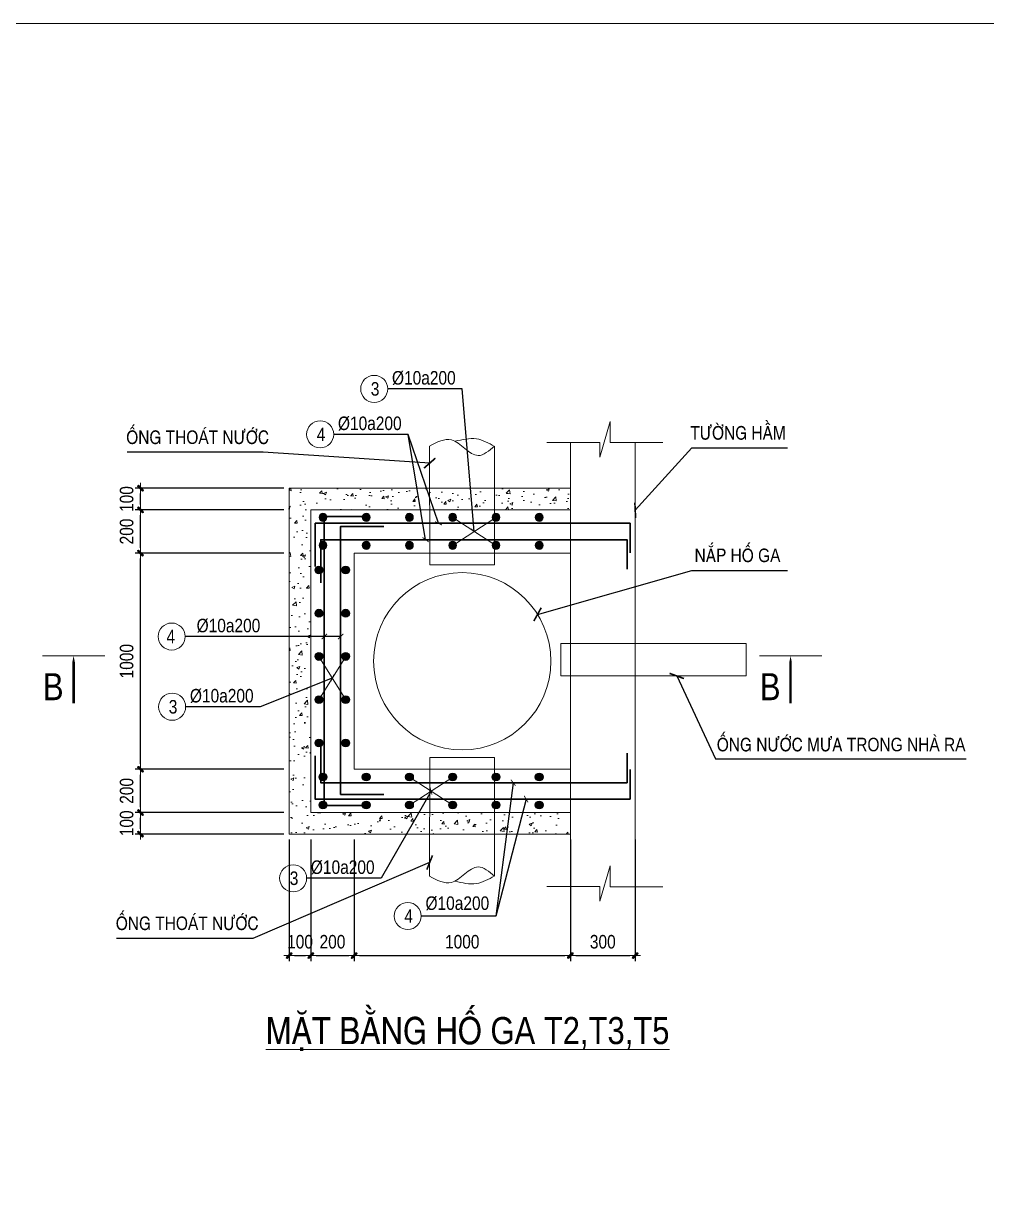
# Model space of a CAD drawing. Header units: millimetres. Extents: x -3568569 to -3536212, y 773195 to 801582.
# Drawn here: x -3564296 to -3559844, y 796125 to 801582 of the extents above; entities that cross this region are included whole.
import ezdxf
from ezdxf.enums import TextEntityAlignment as Align

# ---------------------------------------------------------------- set-up
doc = ezdxf.new("R2010")
doc.units = ezdxf.units.MM
doc.header["$MEASUREMENT"] = 0
doc.layers.get('0').update_dxf_attribs({"lineweight": 9})
doc.layers.get('Defpoints').update_dxf_attribs({"color": 10, "lineweight": 0})
for name, color, linetype, lineweight in [("'S_Concrete_Hatch_252", 252, 'Continuous', 9), ('chunho.q', 1, 'Continuous', 13), ('CTHEP', 4, 'Continuous', 30), ('DBAO', 2, 'Continuous', 13), ('KTH', 154, 'Continuous', 15), ('Net cat Betong', 6, 'Continuous', 40), ('STICK', 1, 'Continuous', 9), ('TEXT', 7, 'Continuous', 15)]:
    doc.layers.add(name, color=color, linetype=linetype, lineweight=lineweight)
for name, color, linetype in [('D-TEXT', 1, 'Continuous'), ('MEP-H-TXT25', 7, 'Continuous'), ('Wall Hatch', 134, 'Continuous')]:
    doc.layers.add(name, color=color, linetype=linetype)
doc.styles.add('Star-HelCon', font='VHELVCN_0.TTF')
doc.styles.add('TTP-HelCon', font='VHELVCN_0.TTF')
doc.dimstyles.new('TTP-25', dxfattribs={"dimscale": 25, "dimtxt": 2.5, "dimasz": 1, "dimexe": 1, "dimexo": 1, "dimgap": 0.09, "dimtad": 0, "dimdec": 4, "dimrnd": 5, "dimzin": 9, "dimdsep": 46, "dimtxsty": 'TTP-HelCon', "dimblk": 'Stick', "dimcen": 0.09, "dimdle": 1.5, "dimclrd": 256, "dimclre": 256, "dimclrt": 1, "dimadec": 0, "dimazin": 0, "dimtfac": 1, "dimtdec": 4, "dimtmove": 0, "dimatfit": 3, "dimldrblk": 'ARCHTICK', "dimfxl": 1, "dimtvp": 1, "dimtolj": 1, "dimtzin": 0, "dimarcsym": 0})

# ---------------------------------------------------------------- blocks, each defined once
blk = doc.blocks.new('Stick')
at = {"layer": 'STICK'}
h = blk.add_hatch(color=256, dxfattribs=at)
edge = h.paths.add_edge_path()
edge.add_line((0.3, 0.5), (-0.5, -0.3))
edge.add_arc((-0.4, -0.4), 0.141, 135, 315)
edge.add_line((-0.3, -0.5), (0.5, 0.3))
edge.add_arc((0.4, 0.4), 0.141, 315, 495)
blk.add_line((1, 0), (-1, 0), dxfattribs=at)
blk.add_lwpolyline([(0.3, 0.5), (-0.5, -0.3, 1), (-0.3, -0.5), (0.5, 0.3, 1), (0.3, 0.5, 1)], format="xyb", dxfattribs=at)
blk = doc.blocks.new('*U63')
at = {"layer": 'Wall Hatch'}
h = blk.add_hatch(color=2, dxfattribs=at)
h.dxf.hatch_style = 1
h.paths.add_polyline_path([(-18, 0, 1), (18, 0, 1)])
at = {"layer": 'D-TEXT'}
blk.add_circle((0, 0), 18, dxfattribs=at)
blk = doc.blocks.new('*U64')
at = {"layer": 'Net cat Betong', "color": 0, "linetype": 'ByBlock', "lineweight": -2, "transparency": 16777216}
for p in [(0, 1000), (0, 800), (0, 600), (0, 400), (0, 200), (0, 0)]:
    blk.add_blockref('*U63', p, dxfattribs=at)
blk = doc.blocks.new('*U62')
at = {"layer": 'Wall Hatch'}
h = blk.add_hatch(color=2, dxfattribs=at)
h.dxf.hatch_style = 1
h.paths.add_polyline_path([(-18, 0, 1), (18, 0, 1)])
at = {"layer": 'D-TEXT'}
blk.add_circle((0, 0), 18, dxfattribs=at)
blk = doc.blocks.new('*U61')
at = {"layer": 'Net cat Betong', "color": 0, "linetype": 'ByBlock', "lineweight": -2, "transparency": 16777216}
for p in [(0, 1000), (0, 800), (0, 600), (0, 400), (0, 200), (0, 0)]:
    blk.add_blockref('*U62', p, dxfattribs=at)
blk = doc.blocks.new('*U67')
at = {"layer": 'Wall Hatch'}
h = blk.add_hatch(color=2, dxfattribs=at)
h.dxf.hatch_style = 1
h.paths.add_polyline_path([(-18, 0, 1), (18, 0, 1)])
at = {"layer": 'D-TEXT'}
blk.add_circle((0, 0), 18, dxfattribs=at)
blk = doc.blocks.new('*U68')
at = {"layer": 'Net cat Betong', "color": 0, "linetype": 'ByBlock', "lineweight": -2, "transparency": 16777216}
for p in [(0, 1000), (0, 800), (0, 600), (0, 400), (0, 200), (0, 0)]:
    blk.add_blockref('*U67', p, dxfattribs=at)
blk = doc.blocks.new('*U66')
at = {"layer": 'Wall Hatch'}
h = blk.add_hatch(color=2, dxfattribs=at)
h.dxf.hatch_style = 1
h.paths.add_polyline_path([(-18, 0, 1), (18, 0, 1)])
at = {"layer": 'D-TEXT'}
blk.add_circle((0, 0), 18, dxfattribs=at)
blk = doc.blocks.new('*U65')
at = {"layer": 'Net cat Betong', "color": 0, "linetype": 'ByBlock', "lineweight": -2, "transparency": 16777216}
for p in [(0, 1000), (0, 800), (0, 600), (0, 400), (0, 200), (0, 0)]:
    blk.add_blockref('*U66', p, dxfattribs=at)
blk = doc.blocks.new('*U69')
at = {"layer": 'Wall Hatch'}
h = blk.add_hatch(color=2, dxfattribs=at)
h.dxf.hatch_style = 1
h.paths.add_polyline_path([(18, 0, 1), (-18, 0, 1)])
at = {"layer": 'D-TEXT'}
blk.add_circle((0, 0), 18, dxfattribs=at)
blk = doc.blocks.new('*U70')
at = {"layer": 'Net cat Betong', "color": 0, "linetype": 'ByBlock', "lineweight": -2, "transparency": 16777216}
for p in [(0, 800), (0, 600), (0, 400), (0, 200), (0, 0)]:
    blk.add_blockref('*U69', p, dxfattribs=at)
blk = doc.blocks.new('*U71')
at = {"layer": 'Wall Hatch'}
h = blk.add_hatch(color=2, dxfattribs=at)
h.dxf.hatch_style = 1
h.paths.add_polyline_path([(18, 0, 1), (-18, 0, 1)])
at = {"layer": 'D-TEXT'}
blk.add_circle((0, 0), 18, dxfattribs=at)
blk = doc.blocks.new('*U72')
at = {"layer": 'Net cat Betong', "color": 0, "linetype": 'ByBlock', "lineweight": -2, "transparency": 16777216}
for p in [(0, 800), (0, 600), (0, 400), (0, 200), (0, 0)]:
    blk.add_blockref('*U71', p, dxfattribs=at)
blk = doc.blocks.new('*D102')
at = {"layer": 'Defpoints', "color": 0, "ltscale": 0.8, "transparency": 16777216}
for p in [(-3563067.5, 797832.8), (-3562967.5, 797832.8), (-3562967.5, 797270.8)]:
    blk.add_point(p, dxfattribs=at)
at = {"layer": 'KTH', "lineweight": -2, "ltscale": 0.8, "transparency": 16777216}
for p, q in [((-3563067.5, 797807.8), (-3563067.5, 797245.8)), ((-3562967.5, 797807.8), (-3562967.5, 797245.8)), ((-3563042.5, 797270.8), (-3562992.5, 797270.8))]:
    blk.add_line(p, q, dxfattribs=at)
at = {"layer": 'KTH', "lineweight": -2, "ltscale": 0.8, "transparency": 16777216, "xscale": 25, "yscale": 25, "zscale": 25, "rotation": 180}
blk.add_blockref('Stick', (-3563067.5, 797270.8), dxfattribs=at)
at = {"layer": 'KTH', "lineweight": -2, "ltscale": 0.8, "transparency": 16777216, "xscale": 25, "yscale": 25, "zscale": 25}
blk.add_blockref('Stick', (-3562967.5, 797270.8), dxfattribs=at)
at = {"layer": 'KTH', "color": 1, "ltscale": 0.8, "transparency": 16777216, "insert": (-3563017.5, 797334.6), "char_height": 62.5, "attachment_point": 5, "style": 'TTP-HelCon'}
blk.add_mtext('\\A1;100', dxfattribs=at)
blk = doc.blocks.new('_ArchTick')
at = {"color": 0, "linetype": 'ByBlock', "const_width": 0.15}
blk.add_lwpolyline([(-0.5, -0.5), (0.5, 0.5)], dxfattribs=at)
blk = doc.blocks.new('*D103')
at = {"layer": 'Defpoints', "color": 0, "ltscale": 0.8, "transparency": 16777216}
for p in [(-3562967.5, 797832.8), (-3562767.5, 797832.8), (-3562767.5, 797270.8)]:
    blk.add_point(p, dxfattribs=at)
at = {"layer": 'KTH', "lineweight": -2, "ltscale": 0.8, "transparency": 16777216}
for p, q in [((-3562967.5, 797807.8), (-3562967.5, 797245.8)), ((-3562767.5, 797807.8), (-3562767.5, 797245.8)), ((-3562942.5, 797270.8), (-3562792.5, 797270.8))]:
    blk.add_line(p, q, dxfattribs=at)
at = {"layer": 'KTH', "lineweight": -2, "ltscale": 0.8, "transparency": 16777216, "xscale": 25, "yscale": 25, "zscale": 25, "rotation": 180}
blk.add_blockref('Stick', (-3562967.5, 797270.8), dxfattribs=at)
at = {"layer": 'KTH', "lineweight": -2, "ltscale": 0.8, "transparency": 16777216, "xscale": 25, "yscale": 25, "zscale": 25}
blk.add_blockref('Stick', (-3562767.5, 797270.8), dxfattribs=at)
at = {"layer": 'KTH', "color": 1, "ltscale": 0.8, "transparency": 16777216, "insert": (-3562867.5, 797334.6), "char_height": 62.5, "attachment_point": 5, "style": 'TTP-HelCon'}
blk.add_mtext('\\A1;200', dxfattribs=at)
blk = doc.blocks.new('*D104')
at = {"layer": 'Defpoints', "color": 0, "ltscale": 0.8, "transparency": 16777216}
for p in [(-3562767.5, 797832.8), (-3561767.5, 797832.8), (-3561767.5, 797270.8)]:
    blk.add_point(p, dxfattribs=at)
at = {"layer": 'KTH', "lineweight": -2, "ltscale": 0.8, "transparency": 16777216}
for p, q in [((-3562767.5, 797807.8), (-3562767.5, 797245.8)), ((-3561767.5, 797807.8), (-3561767.5, 797245.8)), ((-3562742.5, 797270.8), (-3561792.5, 797270.8))]:
    blk.add_line(p, q, dxfattribs=at)
at = {"layer": 'KTH', "lineweight": -2, "ltscale": 0.8, "transparency": 16777216, "xscale": 25, "yscale": 25, "zscale": 25, "rotation": 180}
blk.add_blockref('Stick', (-3562767.5, 797270.8), dxfattribs=at)
at = {"layer": 'KTH', "lineweight": -2, "ltscale": 0.8, "transparency": 16777216, "xscale": 25, "yscale": 25, "zscale": 25}
blk.add_blockref('Stick', (-3561767.5, 797270.8), dxfattribs=at)
at = {"layer": 'KTH', "color": 1, "ltscale": 0.8, "transparency": 16777216, "insert": (-3562267.5, 797334.6), "char_height": 62.5, "attachment_point": 5, "style": 'TTP-HelCon'}
blk.add_mtext('\\A1;1000', dxfattribs=at)
blk = doc.blocks.new('*D105')
at = {"layer": 'Defpoints', "color": 0, "ltscale": 0.8, "transparency": 16777216}
for p in [(-3561767.5, 797832.8), (-3561467.5, 797832.8), (-3561467.5, 797270.8)]:
    blk.add_point(p, dxfattribs=at)
at = {"layer": 'KTH', "lineweight": -2, "ltscale": 0.8, "transparency": 16777216}
for p, q in [((-3561767.5, 797807.8), (-3561767.5, 797245.8)), ((-3561467.5, 797807.8), (-3561467.5, 797245.8)), ((-3561742.5, 797270.8), (-3561492.5, 797270.8))]:
    blk.add_line(p, q, dxfattribs=at)
at = {"layer": 'KTH', "lineweight": -2, "ltscale": 0.8, "transparency": 16777216, "xscale": 25, "yscale": 25, "zscale": 25, "rotation": 180}
blk.add_blockref('Stick', (-3561767.5, 797270.8), dxfattribs=at)
at = {"layer": 'KTH', "lineweight": -2, "ltscale": 0.8, "transparency": 16777216, "xscale": 25, "yscale": 25, "zscale": 25}
blk.add_blockref('Stick', (-3561467.5, 797270.8), dxfattribs=at)
at = {"layer": 'KTH', "color": 1, "ltscale": 0.8, "transparency": 16777216, "insert": (-3561617.5, 797334.6), "char_height": 62.5, "attachment_point": 5, "style": 'TTP-HelCon'}
blk.add_mtext('\\A1;300', dxfattribs=at)
blk = doc.blocks.new('*D106')
at = {"layer": 'Defpoints', "color": 0, "ltscale": 0.8, "transparency": 16777216}
for p in [(-3563755.2, 797932.8), (-3563067.5, 797932.8), (-3563067.5, 797832.8)]:
    blk.add_point(p, dxfattribs=at)
at = {"layer": 'KTH', "lineweight": -2, "ltscale": 0.8, "transparency": 16777216}
for p, q in [((-3563092.5, 797932.8), (-3563780.2, 797932.8)), ((-3563755.2, 797857.8), (-3563755.2, 797907.8)), ((-3563092.5, 797832.8), (-3563780.2, 797832.8))]:
    blk.add_line(p, q, dxfattribs=at)
at = {"layer": 'KTH', "lineweight": -2, "ltscale": 0.8, "transparency": 16777216, "xscale": 25, "yscale": 25, "zscale": 25}
for p, rotation in [((-3563755.2, 797932.8), 90), ((-3563755.2, 797832.8), 270)]:
    blk.add_blockref('Stick', p, dxfattribs=dict(at, rotation=rotation))
at = {"layer": 'KTH', "color": 1, "ltscale": 0.8, "transparency": 16777216, "insert": (-3563819.1, 797882.8), "char_height": 62.5, "attachment_point": 5, "rotation": 90, "style": 'TTP-HelCon'}
blk.add_mtext('\\A1;100', dxfattribs=at)
blk = doc.blocks.new('*D107')
at = {"layer": 'Defpoints', "color": 0, "ltscale": 0.8, "transparency": 16777216}
for p in [(-3563755.2, 798132.8), (-3563067.5, 798132.8), (-3563067.5, 797932.8)]:
    blk.add_point(p, dxfattribs=at)
at = {"layer": 'KTH', "lineweight": -2, "ltscale": 0.8, "transparency": 16777216}
for p, q in [((-3563092.5, 798132.8), (-3563780.2, 798132.8)), ((-3563755.2, 797957.8), (-3563755.2, 798107.8)), ((-3563092.5, 797932.8), (-3563780.2, 797932.8))]:
    blk.add_line(p, q, dxfattribs=at)
at = {"layer": 'KTH', "lineweight": -2, "ltscale": 0.8, "transparency": 16777216, "xscale": 25, "yscale": 25, "zscale": 25}
for p, rotation in [((-3563755.2, 798132.8), 90), ((-3563755.2, 797932.8), 270)]:
    blk.add_blockref('Stick', p, dxfattribs=dict(at, rotation=rotation))
at = {"layer": 'KTH', "color": 1, "ltscale": 0.8, "transparency": 16777216, "insert": (-3563819.1, 798032.8), "char_height": 62.5, "attachment_point": 5, "rotation": 90, "style": 'TTP-HelCon'}
blk.add_mtext('\\A1;200', dxfattribs=at)
blk = doc.blocks.new('*D108')
at = {"layer": 'Defpoints', "color": 0, "ltscale": 0.8, "transparency": 16777216}
for p in [(-3563755.2, 799132.8), (-3563067.5, 799132.8), (-3563067.5, 798132.8)]:
    blk.add_point(p, dxfattribs=at)
at = {"layer": 'KTH', "lineweight": -2, "ltscale": 0.8, "transparency": 16777216}
for p, q in [((-3563092.5, 799132.8), (-3563780.2, 799132.8)), ((-3563755.2, 798157.8), (-3563755.2, 799107.8)), ((-3563092.5, 798132.8), (-3563780.2, 798132.8))]:
    blk.add_line(p, q, dxfattribs=at)
at = {"layer": 'KTH', "lineweight": -2, "ltscale": 0.8, "transparency": 16777216, "xscale": 25, "yscale": 25, "zscale": 25}
for p, rotation in [((-3563755.2, 799132.8), 90), ((-3563755.2, 798132.8), 270)]:
    blk.add_blockref('Stick', p, dxfattribs=dict(at, rotation=rotation))
at = {"layer": 'KTH', "color": 1, "ltscale": 0.8, "transparency": 16777216, "insert": (-3563819.1, 798632.8), "char_height": 62.5, "attachment_point": 5, "rotation": 90, "style": 'TTP-HelCon'}
blk.add_mtext('\\A1;1000', dxfattribs=at)
blk = doc.blocks.new('*D109')
at = {"layer": 'Defpoints', "color": 0, "ltscale": 0.8, "transparency": 16777216}
for p in [(-3563755.2, 799332.8), (-3563067.5, 799332.8), (-3563067.5, 799132.8)]:
    blk.add_point(p, dxfattribs=at)
at = {"layer": 'KTH', "lineweight": -2, "ltscale": 0.8, "transparency": 16777216}
for p, q in [((-3563092.5, 799332.8), (-3563780.2, 799332.8)), ((-3563755.2, 799157.8), (-3563755.2, 799307.8)), ((-3563092.5, 799132.8), (-3563780.2, 799132.8))]:
    blk.add_line(p, q, dxfattribs=at)
at = {"layer": 'KTH', "lineweight": -2, "ltscale": 0.8, "transparency": 16777216, "xscale": 25, "yscale": 25, "zscale": 25}
for p, rotation in [((-3563755.2, 799332.8), 90), ((-3563755.2, 799132.8), 270)]:
    blk.add_blockref('Stick', p, dxfattribs=dict(at, rotation=rotation))
at = {"layer": 'KTH', "color": 1, "ltscale": 0.8, "transparency": 16777216, "insert": (-3563819.1, 799232.8), "char_height": 62.5, "attachment_point": 5, "rotation": 90, "style": 'TTP-HelCon'}
blk.add_mtext('\\A1;200', dxfattribs=at)
blk = doc.blocks.new('*D110')
at = {"layer": 'Defpoints', "color": 0, "ltscale": 0.8, "transparency": 16777216}
for p in [(-3563755.2, 799432.8), (-3563067.5, 799432.8), (-3563067.5, 799332.8)]:
    blk.add_point(p, dxfattribs=at)
at = {"layer": 'KTH', "lineweight": -2, "ltscale": 0.8, "transparency": 16777216}
for p, q in [((-3563092.5, 799432.8), (-3563780.2, 799432.8)), ((-3563755.2, 799357.8), (-3563755.2, 799407.8)), ((-3563092.5, 799332.8), (-3563780.2, 799332.8))]:
    blk.add_line(p, q, dxfattribs=at)
at = {"layer": 'KTH', "lineweight": -2, "ltscale": 0.8, "transparency": 16777216, "xscale": 25, "yscale": 25, "zscale": 25}
for p, rotation in [((-3563755.2, 799432.8), 90), ((-3563755.2, 799332.8), 270)]:
    blk.add_blockref('Stick', p, dxfattribs=dict(at, rotation=rotation))
at = {"layer": 'KTH', "color": 1, "ltscale": 0.8, "transparency": 16777216, "insert": (-3563819.1, 799382.8), "char_height": 62.5, "attachment_point": 5, "rotation": 90, "style": 'TTP-HelCon'}
blk.add_mtext('\\A1;100', dxfattribs=at)

msp = doc.modelspace()

# ---------------------------------------------------------------- hatches: boundary and pattern name
at = {"layer": "'S_Concrete_Hatch_252"}
h = msp.add_hatch(dxfattribs=at)
h.set_pattern_fill('AR-CONC', color=256, scale=20)
h.set_pattern_definition([(50, (-3572053.7, 786147.28), (143.452, -12.5504), [15, -165]), (355, (-3572053.7, 786147.28), (-27.7503, 150.4384), [12, -132]), (100.4514, (-3572041.74, 786146.23), (115.7018, 137.888), [12.748, -140.2284]), (46.1842, (-3572053.7, 786187.28), (213.4483, -33.1039), [22.5, -247.5]), (96.6356, (-3572035.9, 786184.52), (186.9324, 194.8237), [19.122, -210.3428]), (351.1842, (-3572053.7, 786187.28), (186.9324, 194.8237), [18, -198]), (21, (-3572033.7, 786177.28), (119.3814, -80.5238), [15, -165]), (326, (-3572033.7, 786177.28), (48.6631, 145.03), [12, -132]), (71.4514, (-3572023.75, 786170.57), (168.0445, 64.5062), [12.748, -140.2284]), (37.5, (-3572053.697, 786147.28), (2.43197, 66.57877), [0, -130.4, 0, -134, 0, -132.5]), (7.5, (-3572053.7, 786147.28), (52.6139, 78.88234), [0, -76.4, 0, -127.4, 0, -50.5]), (327.5, (-3572098.297, 786147.28), (106.76449, -4.51097), [0, -50, 0, -156, 0, -207]), (317.5, (-3572118.3, 786147.28), (116.63723, 20.021), [0, -65, 0, -103.6, 0, -147])])
h.paths.add_polyline_path([(-3563067.49395, 797832.78694), (-3561767.49395, 797832.78694), (-3561767.49395, 799432.78694), (-3563067.49395, 799432.78694)])
h.paths.add_polyline_path([(-3562967.49395, 797932.78694), (-3561767.49395, 797932.78694), (-3561767.49395, 799332.78694), (-3562967.49395, 799332.78694)], flags=16)

# ---------------------------------------------------------------- linework, layer by layer
for p, q in [((-3562311.59461, 799298.24892), (-3562111.59461, 799168.62896)), ((-3562111.59461, 799298.24892), (-3562311.59461, 799168.62896)), ((-3564208.47418, 798657.34701), (-3563920.72454, 798657.34701)), ((-3562929.9582, 798654.70663), (-3562806.41039, 798454.70663)), ((-3562806.41039, 798654.70663), (-3562929.9582, 798454.70663)), ((-3560893.13033, 798657.34701), (-3560605.38068, 798657.34701)), ((-3562511.59461, 798096.94492), (-3562311.59461, 797967.32497)), ((-3562311.59461, 798096.94492), (-3562511.59461, 797967.32497))]:
    msp.add_line(p, q, dxfattribs=at)
for points in [[(-3561876.81536, 799644.91455), (-3561631.86492, 799644.91455), (-3561631.86492, 799576.70162), (-3561582.71933, 799740.81959), (-3561582.71933, 799643.89979), (-3561339.75639, 799643.89979)], [(-3562418.11364, 799627.57483), (-3562417.55984, 799078.80858), (-3562117.55984, 799078.80858), (-3562118.11364, 799627.57483)], [(-3562418.11364, 797637.99905), (-3562417.55984, 798186.7653), (-3562117.55984, 798186.7653), (-3562118.11364, 797637.99905)], [(-3561876.81536, 797590.69944), (-3561631.86492, 797590.69944), (-3561631.86492, 797522.48651), (-3561582.71933, 797686.60448), (-3561582.71933, 797589.68468), (-3561339.75639, 797589.68468)]]:
    msp.add_lwpolyline(points, dxfattribs=at)
for points in [[(-3563067.49395, 797832.78694), (-3561767.49395, 797832.78694), (-3561767.49395, 799432.78694), (-3563067.49395, 799432.78694)], [(-3561812.15903, 798714.28051), (-3560954.41065, 798714.57692), (-3560954.41065, 798564.57692), (-3561812.07238, 798564.28056)]]:
    msp.add_lwpolyline(points, close=True, dxfattribs=at)
for centre, radius in [((-3562674.48372, 799892.45847), 62.5), ((-3562924.35845, 799681.98851), 62.5), ((-3562267.49395, 798632.78694), 410), ((-3563610.90791, 798746.79316), 62.5), ((-3563608.86117, 798421.90289), 62.5), ((-3563049.42661, 797628.70253), 62.5), ((-3562519.44104, 797453.89973), 62.5)]:
    msp.add_circle(centre, radius, dxfattribs=at)
for points in [[(-3562418.11364, 799627.57483), (-3562317.8108, 799656.43294), (-3562193.82696, 799584.10801), (-3562118.11364, 799627.57483)], [(-3562118.111, 799626.16241), (-3562202.2133, 799661.40695), (-3562301.13176, 799649.97861)], [(-3562418.11364, 797637.99905), (-3562317.8108, 797609.14094), (-3562193.82696, 797681.46587), (-3562118.11364, 797637.99905)], [(-3562118.111, 797639.41147), (-3562202.2133, 797604.16693), (-3562301.13176, 797615.59527)]]:
    msp.add_spline(points, degree=3, dxfattribs=at)
at = {"layer": 'CTHEP'}
for p, q in [((-3561491.04182, 799270.66865), (-3561491.04182, 799133.86774)), ((-3561491.04182, 797994.90523), (-3561491.04182, 798131.70614))]:
    msp.add_line(p, q, dxfattribs=at)
for points in [[(-3562705.37566, 797965.63922), (-3562905.37566, 797965.63922), (-3562905.37566, 799302.78694), (-3562705.37566, 799302.78694)], [(-3562946.92605, 799070.66865), (-3562946.92605, 799270.66865), (-3561491.04182, 799270.66865), (-3561491.04182, 799270.66865)], [(-3562629.61224, 798016.1625), (-3562829.61224, 798016.1625), (-3562829.61224, 799256.36324), (-3562629.61224, 799256.36324)], [(-3562921.7528, 798994.90523), (-3562921.7528, 799194.90523), (-3561505.10602, 799194.90523), (-3561505.10602, 799058.10432)], [(-3562921.36863, 798270.66865), (-3562921.36863, 798070.66865), (-3561505.10602, 798070.66865), (-3561505.10602, 798207.46956)], [(-3562947.53268, 798194.90523), (-3562947.53268, 797994.90523), (-3561491.04182, 797994.90523), (-3561491.04182, 797994.90523)]]:
    msp.add_lwpolyline(points, dxfattribs=at)
at = {"layer": 'DBAO'}
for p, q in [((-3561767.49395, 797590.69944), (-3561767.49395, 799644.91455)), ((-3561467.49395, 797590.69944), (-3561467.49395, 799644.91455))]:
    msp.add_line(p, q, dxfattribs=at)
for points in [[(-3562967.49395, 797932.78694), (-3561767.49395, 797932.78694), (-3561767.49395, 799332.78694), (-3562967.49395, 799332.78694)], [(-3562767.49395, 798132.78694), (-3561767.49395, 798132.78694), (-3561767.49395, 799132.78694), (-3562767.49395, 799132.78694)]]:
    msp.add_lwpolyline(points, close=True, dxfattribs=at)
at = {"layer": 'Defpoints'}
msp.add_lwpolyline([(-3568568.82969, 790666.77995), (-3555315.97764, 790666.77995), (-3555315.97764, 801582.27552), (-3568568.82969, 801582.27552)], close=True, dxfattribs=at)
at = {"layer": 'MEP-H-TXT25', "color": 0, "ltscale": 0.8, "flags": 128}
for points in [[(-3564064.54871, 798657.34701, 0, 46.66667, 0), (-3564064.54871, 798540.67723, 11.66667, 11.66667, 0), (-3564064.54871, 798437.2519, 11.66667, 11.66667, 0)], [(-3560749.20486, 798657.34701, 0, 46.66667, 0), (-3560749.20486, 798540.67723, 11.66667, 11.66667, 0), (-3560749.20486, 798437.2519, 11.66667, 11.66667, 0)]]:
    msp.add_lwpolyline(points, format="xyseb", dxfattribs=at)

# ---------------------------------------------------------------- block references
at = {"layer": 'Net cat Betong', "color": 2, "xscale": -1, "rotation": 270}
for name, p in [('*U61', (-3562911.59461, 799298.24892)), ('*U64', (-3562911.59461, 799168.62896))]:
    msp.add_blockref(name, p, dxfattribs=at)
at = {"layer": 'Net cat Betong', "color": 2}
for name, p in [('*U70', (-3562929.9582, 798254.70663)), ('*U72', (-3562806.41039, 798254.70663))]:
    msp.add_blockref(name, p, dxfattribs=at)
at = {"layer": 'Net cat Betong', "color": 2, "rotation": 270}
for name, p in [('*U68', (-3562911.59461, 798096.94492)), ('*U65', (-3562911.59461, 797967.32497))]:
    msp.add_blockref(name, p, dxfattribs=at)

# ---------------------------------------------------------------- texts
at = {"layer": 'chunho.q', "style": 'TTP-HelCon'}
for s, p in [('Þ10a200', (-3562592.36922, 799912.45847)), ('OÁNG THOAÙT NÖÔÙC', (-3563821.15272, 799637.57188)), ('Þ10a200', (-3562842.24395, 799701.98851)), ('TÖÔØNG HAÀM', (-3561212.82241, 799657.83704)), ('NAÉP HOÁ GA', (-3561193.01408, 799091.15954)), ('Þ10a200', (-3563495.78378, 798766.44089)), ('Þ10a200', (-3563526.74667, 798441.90289)), ('OÁNG NÖÔÙC MÖA TRONG NHAØ RA', (-3561090.37077, 798215.96816)), ('Þ10a200', (-3562967.31212, 797648.70253)), ('Þ10a200', (-3562437.32655, 797482.15187)), ('OÁNG THOAÙT NÖÔÙC', (-3563869.38276, 797389.18241))]:
    msp.add_text(s, height=62.5, dxfattribs=at).set_placement(p)
at = {"layer": 'TEXT', "color": 1, "style": 'Star-HelCon'}
for s, p in [('3', (-3562670.31705, 799892.45847)), ('4', (-3562920.19178, 799681.98851)), ('4', (-3563615.07458, 798746.79316)), ('3', (-3563604.6945, 798421.90289)), ('3', (-3563045.25994, 797628.70253)), ('4', (-3562515.27437, 797453.89973))]:
    msp.add_text(s, height=62.5, dxfattribs=at).set_placement(p, align=Align.MIDDLE)
at = {"layer": 'TEXT', "color": 1, "style": 'TTP-HelCon'}
for p in [(-3564206.38853, 798452.30872), (-3560891.04468, 798452.30872)]:
    msp.add_text('B', height=125, dxfattribs=at).set_placement(p)
msp.add_text('%%UMAËT BAÈNG HOÁ GA T2,T3,T5', height=125, dxfattribs=at).set_placement((-3562242.62503, 796861.52106), align=Align.CENTER)

# ---------------------------------------------------------------- dimensions: what is measured, and where the dimension line sits
at = {"layer": 'KTH', "color": 2, "ltscale": 0.8}
for base, p1, p2, picture, middle in [((-3563755.24987, 799432.78694), (-3563067.49395, 799332.78694), (-3563067.49395, 799432.78694), '*D110', (-3563755.24987, 799382.78694)), ((-3563755.24987, 797932.78694), (-3563067.49395, 797832.78694), (-3563067.49395, 797932.78694), '*D106', (-3563755.24987, 797882.78694))]:
    dim = msp.add_linear_dim(base=base, p1=p1, p2=p2, angle=90, dimstyle='TTP-25', dxfattribs=at)
    dim.commit()
    dim.dimension.update_dxf_attribs({"geometry": picture, "text_midpoint": middle, "dimtype": 160})
for base, p1, p2, picture, middle in [((-3563755.24987, 799332.78694), (-3563067.49395, 799132.78694), (-3563067.49395, 799332.78694), '*D109', (-3563819.08321, 799232.78694)), ((-3563755.24987, 799132.78694), (-3563067.49395, 798132.78694), (-3563067.49395, 799132.78694), '*D108', (-3563819.08321, 798632.78694)), ((-3563755.24987, 798132.78694), (-3563067.49395, 797932.78694), (-3563067.49395, 798132.78694), '*D107', (-3563819.08321, 798032.78694))]:
    dim = msp.add_linear_dim(base=base, p1=p1, p2=p2, angle=90, dimstyle='TTP-25', dxfattribs=at)
    dim.commit()
    dim.dimension.update_dxf_attribs({"geometry": picture, "text_midpoint": middle})
dim = msp.add_linear_dim(base=(-3562967.49395, 797270.77557), p1=(-3563067.49395, 797832.78694), p2=(-3562967.49395, 797832.78694), dimstyle='TTP-25', dxfattribs=at)
dim.commit()
dim.dimension.update_dxf_attribs({"geometry": '*D102', "text_midpoint": (-3563017.49395, 797270.77557), "dimtype": 160})
for base, p1, p2, picture, middle in [((-3562767.49395, 797270.77557), (-3562967.49395, 797832.78694), (-3562767.49395, 797832.78694), '*D103', (-3562867.49395, 797334.6089)), ((-3561767.49395, 797270.77557), (-3562767.49395, 797832.78694), (-3561767.49395, 797832.78694), '*D104', (-3562267.49395, 797334.6089)), ((-3561467.49395, 797270.77557), (-3561767.49395, 797832.78694), (-3561467.49395, 797832.78694), '*D105', (-3561617.49395, 797334.6089))]:
    dim = msp.add_linear_dim(base=base, p1=p1, p2=p2, dimstyle='TTP-25', dxfattribs=at)
    dim.commit()
    dim.dimension.update_dxf_attribs({"geometry": picture, "text_midpoint": middle})

# ---------------------------------------------------------------- leaders
at = {"layer": "'S_Concrete_Hatch_252"}
for points in [[(-3562211.59461, 799233.43894), (-3562267.20675, 799892.45847), (-3562611.98372, 799892.45847)], [(-3562377.10708, 799270.66865), (-3562517.08149, 799681.98851), (-3562861.85845, 799681.98851)], [(-3562436.78702, 799194.90523), (-3562517.08149, 799681.98851), (-3562861.85845, 799681.98851)], [(-3562868.18429, 798554.70663), (-3563201.5842, 798421.90289), (-3563546.36117, 798421.90289)], [(-3562411.59461, 798032.13494), (-3562642.14965, 797628.70253), (-3562986.92661, 797628.70253)], [(-3562031.86961, 798070.66865), (-3562112.16408, 797453.89973), (-3562456.94104, 797453.89973)], [(-3561972.18967, 797994.90523), (-3562112.16408, 797453.89973), (-3562456.94104, 797453.89973)]]:
    msp.add_leader(points, dimstyle='TTP-25', dxfattribs=at)
for points, override in [([(-3561467.49395, 799330.73982), (-3561205.73601, 799619.33966), (-3560764.0144, 799619.33966)], {"dimasz": 2}), ([(-3562418.03423, 799548.88126), (-3563187.6306, 799599.0745), (-3563817.58022, 799599.0745)], {"dimasz": 2}), ([(-3561919.25533, 798849.18903), (-3561205.73601, 799052.66215), (-3560764.0144, 799052.66215)], {"dimasz": 2}), ([(-3562905.37566, 798746.93838), (-3563548.40791, 798746.98267), (-3563548.40802, 798746.67604)], {"dimgap": 0.09, "dimtad": 0}), ([(-3562829.61224, 798746.96235), (-3563548.40791, 798746.79316), (-3563548.40791, 798746.98267)], {"dimgap": 0.09, "dimtad": 0}), ([(-3561275.40909, 798564.47426), (-3561096.86235, 798180.56041), (-3559937.94624, 798180.60407)], {"dimasz": 2}), ([(-3562418.04944, 797701.62157), (-3563235.86064, 797350.68502), (-3563865.81026, 797350.68502)], {"dimasz": 2})]:
    msp.add_leader(points, dimstyle='TTP-25', override=override, dxfattribs=at)

doc.saveas('drawing.dxf')
